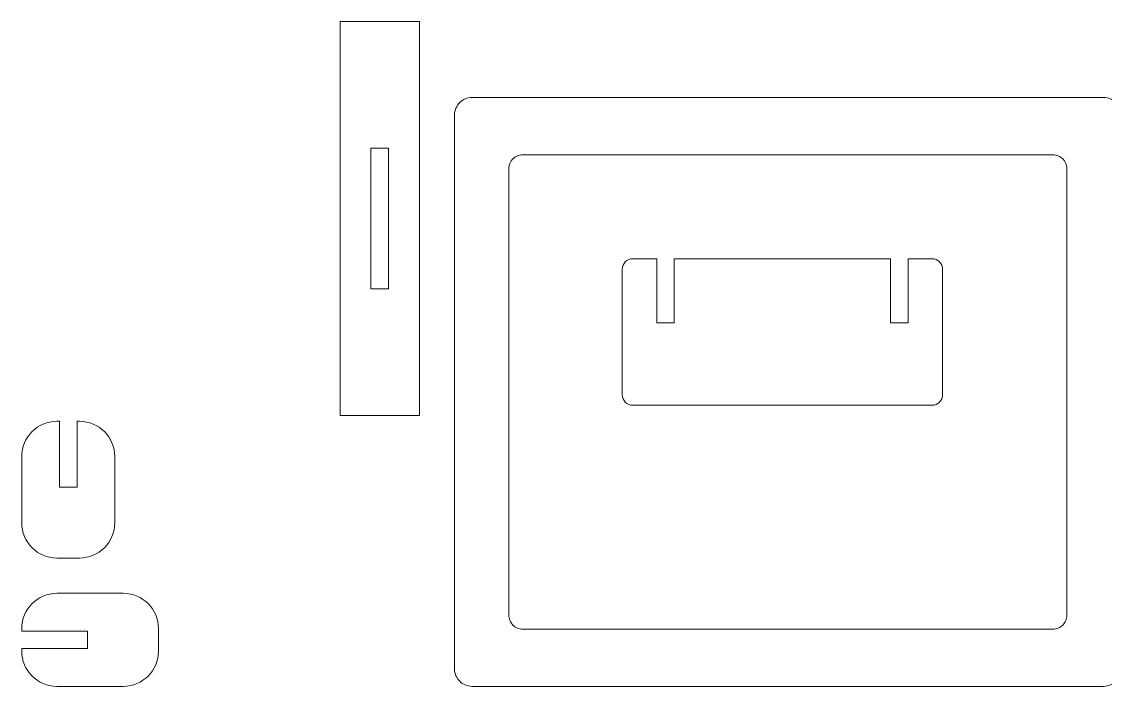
# Model space of a CAD drawing. Header units: millimetres. Extents: x -580 to 580, y -723 to 723.
# Drawn here: x 201.7 to 372, y 455.6 to 560.1 of the extents above; entities that cross this region are included whole.
import ezdxf

# ---------------------------------------------------------------- set-up
doc = ezdxf.new("R2010")
doc.units = ezdxf.units.MM
doc.header["$MEASUREMENT"] = 0
doc.layers.add('Camada 1', color=7, linetype='Continuous')

msp = doc.modelspace()

# ---------------------------------------------------------------- linework, layer by layer
at = {"layer": 'Camada 1', "color": 250, "lineweight": 9}
for points, knots in [([(251.7433, 498.1894), (251.7433, 498.1894), (264.1873, 498.1894), (264.1873, 498.1894), (264.1873, 498.1894), (264.1873, 498.1894), (264.1873, 560.1333), (264.1873, 560.1333), (264.1873, 560.1333), (264.1873, 560.1333), (251.7433, 560.1333), (251.7433, 560.1333), (251.7433, 560.1333), (251.7433, 560.1333), (251.7433, 498.1894), (251.7433, 498.1894), (251.7433, 498.1894), (251.7433, 498.1894), (251.7433, 498.1894), (251.7433, 498.1894)], [0, 0, 0, 0, 0.16666667, 0.16666667, 0.16666667, 0.16666667, 0.33333333, 0.33333333, 0.33333333, 0.33333333, 0.5, 0.5, 0.5, 0.5, 0.66666667, 0.66666667, 0.66666667, 0.66666667, 1, 1, 1, 1]), ([(374.4977, 545.4521), (374.4977, 545.4521), (374.4977, 458.3092), (374.4977, 458.3092), (374.4977, 458.3092), (374.4977, 458.3092), (374.4835, 458.0298), (374.4835, 458.0298), (374.4835, 458.0298), (374.4835, 458.0298), (374.4417, 457.7582), (374.4417, 457.7582), (374.4417, 457.7582), (374.4417, 457.7582), (374.3737, 457.4958), (374.3737, 457.4958), (374.3737, 457.4958), (374.3737, 457.4958), (374.2812, 457.2441), (374.2812, 457.2441), (374.2812, 457.2441), (374.2812, 457.2441), (374.1654, 457.0044), (374.1654, 457.0044), (374.1654, 457.0044), (374.1654, 457.0044), (374.0276, 456.7782), (374.0276, 456.7782), (374.0276, 456.7782), (374.0276, 456.7782), (373.8692, 456.5668), (373.8692, 456.5668), (373.8692, 456.5668), (373.8692, 456.5668), (373.6918, 456.3718), (373.6918, 456.3718), (373.6918, 456.3718), (373.6918, 456.3718), (373.4968, 456.1944), (373.4968, 456.1944), (373.4968, 456.1944), (373.4968, 456.1944), (373.2854, 456.0362), (373.2854, 456.0362), (373.2854, 456.0362), (373.2854, 456.0362), (373.0592, 455.8984), (373.0592, 455.8984), (373.0592, 455.8984), (373.0592, 455.8984), (372.8196, 455.7825), (372.8196, 455.7825), (372.8196, 455.7825), (372.8196, 455.7825), (372.5679, 455.6899), (372.5679, 455.6899), (372.5679, 455.6899), (372.5679, 455.6899), (372.3055, 455.622), (372.3055, 455.622), (372.3055, 455.622), (372.3055, 455.622), (372.0339, 455.5803), (372.0339, 455.5803), (372.0339, 455.5803), (372.0339, 455.5803), (371.7545, 455.566), (371.7545, 455.566), (371.7545, 455.566), (371.7545, 455.566), (272.4667, 455.566), (272.4667, 455.566), (272.4667, 455.566), (272.4667, 455.566), (272.1873, 455.5803), (272.1873, 455.5803), (272.1873, 455.5803), (272.1873, 455.5803), (271.9157, 455.622), (271.9157, 455.622), (271.9157, 455.622), (271.9157, 455.622), (271.6533, 455.6899), (271.6533, 455.6899), (271.6533, 455.6899), (271.6533, 455.6899), (271.4016, 455.7825), (271.4016, 455.7825), (271.4016, 455.7825), (271.4016, 455.7825), (271.1619, 455.8984), (271.1619, 455.8984), (271.1619, 455.8984), (271.1619, 455.8984), (270.9357, 456.0362), (270.9357, 456.0362), (270.9357, 456.0362), (270.9357, 456.0362), (270.7244, 456.1944), (270.7244, 456.1944), (270.7244, 456.1944), (270.7244, 456.1944), (270.5293, 456.3718), (270.5293, 456.3718), (270.5293, 456.3718), (270.5293, 456.3718), (270.352, 456.5668), (270.352, 456.5668), (270.352, 456.5668), (270.352, 456.5668), (270.1937, 456.7782), (270.1937, 456.7782), (270.1937, 456.7782), (270.1937, 456.7782), (270.0559, 457.0044), (270.0559, 457.0044), (270.0559, 457.0044), (270.0559, 457.0044), (269.9399, 457.2441), (269.9399, 457.2441), (269.9399, 457.2441), (269.9399, 457.2441), (269.8474, 457.4958), (269.8474, 457.4958), (269.8474, 457.4958), (269.8474, 457.4958), (269.7795, 457.7582), (269.7795, 457.7582), (269.7795, 457.7582), (269.7795, 457.7582), (269.7378, 458.0298), (269.7378, 458.0298), (269.7378, 458.0298), (269.7378, 458.0298), (269.7235, 458.3092), (269.7235, 458.3092), (269.7235, 458.3092), (269.7235, 458.3092), (269.7235, 545.4521), (269.7235, 545.4521), (269.7235, 545.4521), (269.7235, 545.4521), (269.7378, 545.7316), (269.7378, 545.7316), (269.7378, 545.7316), (269.7378, 545.7316), (269.7795, 546.0032), (269.7795, 546.0032), (269.7795, 546.0032), (269.7795, 546.0032), (269.8474, 546.2656), (269.8474, 546.2656), (269.8474, 546.2656), (269.8474, 546.2656), (269.9399, 546.5173), (269.9399, 546.5173), (269.9399, 546.5173), (269.9399, 546.5173), (270.0559, 546.757), (270.0559, 546.757), (270.0559, 546.757), (270.0559, 546.757), (270.1937, 546.9832), (270.1937, 546.9832), (270.1937, 546.9832), (270.1937, 546.9832), (270.352, 547.1944), (270.352, 547.1944), (270.352, 547.1944), (270.352, 547.1944), (270.5293, 547.3895), (270.5293, 547.3895), (270.5293, 547.3895), (270.5293, 547.3895), (270.7244, 547.5669), (270.7244, 547.5669), (270.7244, 547.5669), (270.7244, 547.5669), (270.9357, 547.7252), (270.9357, 547.7252), (270.9357, 547.7252), (270.9357, 547.7252), (271.1619, 547.863), (271.1619, 547.863), (271.1619, 547.863), (271.1619, 547.863), (271.4016, 547.9789), (271.4016, 547.9789), (271.4016, 547.9789), (271.4016, 547.9789), (271.6533, 548.0715), (271.6533, 548.0715), (271.6533, 548.0715), (271.6533, 548.0715), (271.9157, 548.1394), (271.9157, 548.1394), (271.9157, 548.1394), (271.9157, 548.1394), (272.1873, 548.1811), (272.1873, 548.1811), (272.1873, 548.1811), (272.1873, 548.1811), (272.4667, 548.1953), (272.4667, 548.1953), (272.4667, 548.1953), (272.4667, 548.1953), (371.7545, 548.1953), (371.7545, 548.1953), (371.7545, 548.1953), (371.7545, 548.1953), (372.0339, 548.1811), (372.0339, 548.1811), (372.0339, 548.1811), (372.0339, 548.1811), (372.3055, 548.1394), (372.3055, 548.1394), (372.3055, 548.1394), (372.3055, 548.1394), (372.5679, 548.0715), (372.5679, 548.0715), (372.5679, 548.0715), (372.5679, 548.0715), (372.8196, 547.9789), (372.8196, 547.9789), (372.8196, 547.9789), (372.8196, 547.9789), (373.0592, 547.863), (373.0592, 547.863), (373.0592, 547.863), (373.0592, 547.863), (373.2854, 547.7252), (373.2854, 547.7252), (373.2854, 547.7252), (373.2854, 547.7252), (373.4968, 547.5669), (373.4968, 547.5669), (373.4968, 547.5669), (373.4968, 547.5669), (373.6918, 547.3895), (373.6918, 547.3895), (373.6918, 547.3895), (373.6918, 547.3895), (373.8692, 547.1944), (373.8692, 547.1944), (373.8692, 547.1944), (373.8692, 547.1944), (374.0276, 546.9832), (374.0276, 546.9832), (374.0276, 546.9832), (374.0276, 546.9832), (374.1654, 546.757), (374.1654, 546.757), (374.1654, 546.757), (374.1654, 546.757), (374.2812, 546.5173), (374.2812, 546.5173), (374.2812, 546.5173), (374.2812, 546.5173), (374.3737, 546.2656), (374.3737, 546.2656), (374.3737, 546.2656), (374.3737, 546.2656), (374.4417, 546.0032), (374.4417, 546.0032), (374.4417, 546.0032), (374.4417, 546.0032), (374.4835, 545.7316), (374.4835, 545.7316), (374.4835, 545.7316), (374.4835, 545.7316), (374.4977, 545.4521), (374.4977, 545.4521), (374.4977, 545.4521), (374.4977, 545.4521), (374.4977, 545.4521), (374.4977, 545.4521)], [0, 0, 0, 0, 0.01428571, 0.01428571, 0.01428571, 0.01428571, 0.02857143, 0.02857143, 0.02857143, 0.02857143, 0.04285714, 0.04285714, 0.04285714, 0.04285714, 0.05714286, 0.05714286, 0.05714286, 0.05714286, 0.07142857, 0.07142857, 0.07142857, 0.07142857, 0.08571429, 0.08571429, 0.08571429, 0.08571429, 0.1, 0.1, 0.1, 0.1, 0.11428571, 0.11428571, 0.11428571, 0.11428571, 0.12857143, 0.12857143, 0.12857143, 0.12857143, 0.14285714, 0.14285714, 0.14285714, 0.14285714, 0.15714286, 0.15714286, 0.15714286, 0.15714286, 0.17142857, 0.17142857, 0.17142857, 0.17142857, 0.18571429, 0.18571429, 0.18571429, 0.18571429, 0.2, 0.2, 0.2, 0.2, 0.21428571, 0.21428571, 0.21428571, 0.21428571, 0.22857143, 0.22857143, 0.22857143, 0.22857143, 0.24285714, 0.24285714, 0.24285714, 0.24285714, 0.25714286, 0.25714286, 0.25714286, 0.25714286, 0.27142857, 0.27142857, 0.27142857, 0.27142857, 0.28571429, 0.28571429, 0.28571429, 0.28571429, 0.3, 0.3, 0.3, 0.3, 0.31428571, 0.31428571, 0.31428571, 0.31428571, 0.32857143, 0.32857143, 0.32857143, 0.32857143, 0.34285714, 0.34285714, 0.34285714, 0.34285714, 0.35714286, 0.35714286, 0.35714286, 0.35714286, 0.37142857, 0.37142857, 0.37142857, 0.37142857, 0.38571429, 0.38571429, 0.38571429, 0.38571429, 0.4, 0.4, 0.4, 0.4, 0.41428571, 0.41428571, 0.41428571, 0.41428571, 0.42857143, 0.42857143, 0.42857143, 0.42857143, 0.44285714, 0.44285714, 0.44285714, 0.44285714, 0.45714286, 0.45714286, 0.45714286, 0.45714286, 0.47142857, 0.47142857, 0.47142857, 0.47142857, 0.48571429, 0.48571429, 0.48571429, 0.48571429, 0.5, 0.5, 0.5, 0.5, 0.51428571, 0.51428571, 0.51428571, 0.51428571, 0.52857143, 0.52857143, 0.52857143, 0.52857143, 0.54285714, 0.54285714, 0.54285714, 0.54285714, 0.55714286, 0.55714286, 0.55714286, 0.55714286, 0.57142857, 0.57142857, 0.57142857, 0.57142857, 0.58571429, 0.58571429, 0.58571429, 0.58571429, 0.6, 0.6, 0.6, 0.6, 0.61428571, 0.61428571, 0.61428571, 0.61428571, 0.62857143, 0.62857143, 0.62857143, 0.62857143, 0.64285714, 0.64285714, 0.64285714, 0.64285714, 0.65714286, 0.65714286, 0.65714286, 0.65714286, 0.67142857, 0.67142857, 0.67142857, 0.67142857, 0.68571429, 0.68571429, 0.68571429, 0.68571429, 0.7, 0.7, 0.7, 0.7, 0.71428571, 0.71428571, 0.71428571, 0.71428571, 0.72857143, 0.72857143, 0.72857143, 0.72857143, 0.74285714, 0.74285714, 0.74285714, 0.74285714, 0.75714286, 0.75714286, 0.75714286, 0.75714286, 0.77142857, 0.77142857, 0.77142857, 0.77142857, 0.78571429, 0.78571429, 0.78571429, 0.78571429, 0.8, 0.8, 0.8, 0.8, 0.81428571, 0.81428571, 0.81428571, 0.81428571, 0.82857143, 0.82857143, 0.82857143, 0.82857143, 0.84285714, 0.84285714, 0.84285714, 0.84285714, 0.85714286, 0.85714286, 0.85714286, 0.85714286, 0.87142857, 0.87142857, 0.87142857, 0.87142857, 0.88571429, 0.88571429, 0.88571429, 0.88571429, 0.9, 0.9, 0.9, 0.9, 0.91428571, 0.91428571, 0.91428571, 0.91428571, 0.92857143, 0.92857143, 0.92857143, 0.92857143, 0.94285714, 0.94285714, 0.94285714, 0.94285714, 0.95714286, 0.95714286, 0.95714286, 0.95714286, 0.97142857, 0.97142857, 0.97142857, 0.97142857, 1, 1, 1, 1]), ([(365.9754, 536.9857), (365.9754, 536.9857), (365.9754, 466.7756), (365.9754, 466.7756), (365.9754, 466.7756), (365.9754, 466.7756), (365.964, 466.5505), (365.964, 466.5505), (365.964, 466.5505), (365.964, 466.5505), (365.9303, 466.3317), (365.9303, 466.3317), (365.9303, 466.3317), (365.9303, 466.3317), (365.8756, 466.1203), (365.8756, 466.1203), (365.8756, 466.1203), (365.8756, 466.1203), (365.801, 465.9174), (365.801, 465.9174), (365.801, 465.9174), (365.801, 465.9174), (365.7077, 465.7244), (365.7077, 465.7244), (365.7077, 465.7244), (365.7077, 465.7244), (365.5967, 465.5422), (365.5967, 465.5422), (365.5967, 465.5422), (365.5967, 465.5422), (365.3263, 465.2147), (365.3263, 465.2147), (365.3263, 465.2147), (365.3263, 465.2147), (364.9989, 464.9443), (364.9989, 464.9443), (364.9989, 464.9443), (364.9989, 464.9443), (364.8166, 464.8333), (364.8166, 464.8333), (364.8166, 464.8333), (364.8166, 464.8333), (364.6235, 464.7399), (364.6235, 464.7399), (364.6235, 464.7399), (364.6235, 464.7399), (364.4207, 464.6654), (364.4207, 464.6654), (364.4207, 464.6654), (364.4207, 464.6654), (364.2094, 464.6107), (364.2094, 464.6107), (364.2094, 464.6107), (364.2094, 464.6107), (363.9905, 464.577), (363.9905, 464.577), (363.9905, 464.577), (363.9905, 464.577), (363.7653, 464.5655), (363.7653, 464.5655), (363.7653, 464.5655), (363.7653, 464.5655), (280.4558, 464.5655), (280.4558, 464.5655), (280.4558, 464.5655), (280.4558, 464.5655), (280.2307, 464.577), (280.2307, 464.577), (280.2307, 464.577), (280.2307, 464.577), (280.0119, 464.6107), (280.0119, 464.6107), (280.0119, 464.6107), (280.0119, 464.6107), (279.8004, 464.6654), (279.8004, 464.6654), (279.8004, 464.6654), (279.8004, 464.6654), (279.5976, 464.7399), (279.5976, 464.7399), (279.5976, 464.7399), (279.5976, 464.7399), (279.4045, 464.8333), (279.4045, 464.8333), (279.4045, 464.8333), (279.4045, 464.8333), (279.2223, 464.9443), (279.2223, 464.9443), (279.2223, 464.9443), (279.2223, 464.9443), (278.895, 465.2147), (278.895, 465.2147), (278.895, 465.2147), (278.895, 465.2147), (278.6245, 465.5422), (278.6245, 465.5422), (278.6245, 465.5422), (278.6245, 465.5422), (278.5135, 465.7244), (278.5135, 465.7244), (278.5135, 465.7244), (278.5135, 465.7244), (278.4201, 465.9174), (278.4201, 465.9174), (278.4201, 465.9174), (278.4201, 465.9174), (278.3456, 466.1203), (278.3456, 466.1203), (278.3456, 466.1203), (278.3456, 466.1203), (278.2908, 466.3317), (278.2908, 466.3317), (278.2908, 466.3317), (278.2908, 466.3317), (278.2572, 466.5505), (278.2572, 466.5505), (278.2572, 466.5505), (278.2572, 466.5505), (278.2457, 466.7756), (278.2457, 466.7756), (278.2457, 466.7756), (278.2457, 466.7756), (278.2457, 536.9857), (278.2457, 536.9857), (278.2457, 536.9857), (278.2457, 536.9857), (278.2572, 537.2109), (278.2572, 537.2109), (278.2572, 537.2109), (278.2572, 537.2109), (278.2908, 537.4297), (278.2908, 537.4297), (278.2908, 537.4297), (278.2908, 537.4297), (278.3456, 537.6411), (278.3456, 537.6411), (278.3456, 537.6411), (278.3456, 537.6411), (278.4201, 537.8439), (278.4201, 537.8439), (278.4201, 537.8439), (278.4201, 537.8439), (278.5135, 538.037), (278.5135, 538.037), (278.5135, 538.037), (278.5135, 538.037), (278.6245, 538.2192), (278.6245, 538.2192), (278.6245, 538.2192), (278.6245, 538.2192), (278.895, 538.5466), (278.895, 538.5466), (278.895, 538.5466), (278.895, 538.5466), (279.2223, 538.8171), (279.2223, 538.8171), (279.2223, 538.8171), (279.2223, 538.8171), (279.4045, 538.9281), (279.4045, 538.9281), (279.4045, 538.9281), (279.4045, 538.9281), (279.5976, 539.0214), (279.5976, 539.0214), (279.5976, 539.0214), (279.5976, 539.0214), (279.8004, 539.096), (279.8004, 539.096), (279.8004, 539.096), (279.8004, 539.096), (280.0119, 539.1507), (280.0119, 539.1507), (280.0119, 539.1507), (280.0119, 539.1507), (280.2307, 539.1843), (280.2307, 539.1843), (280.2307, 539.1843), (280.2307, 539.1843), (280.4558, 539.1957), (280.4558, 539.1957), (280.4558, 539.1957), (280.4558, 539.1957), (363.7653, 539.1957), (363.7653, 539.1957), (363.7653, 539.1957), (363.7653, 539.1957), (363.9905, 539.1843), (363.9905, 539.1843), (363.9905, 539.1843), (363.9905, 539.1843), (364.2094, 539.1507), (364.2094, 539.1507), (364.2094, 539.1507), (364.2094, 539.1507), (364.4207, 539.096), (364.4207, 539.096), (364.4207, 539.096), (364.4207, 539.096), (364.6235, 539.0214), (364.6235, 539.0214), (364.6235, 539.0214), (364.6235, 539.0214), (364.8166, 538.9281), (364.8166, 538.9281), (364.8166, 538.9281), (364.8166, 538.9281), (364.9989, 538.8171), (364.9989, 538.8171), (364.9989, 538.8171), (364.9989, 538.8171), (365.3263, 538.5466), (365.3263, 538.5466), (365.3263, 538.5466), (365.3263, 538.5466), (365.5967, 538.2192), (365.5967, 538.2192), (365.5967, 538.2192), (365.5967, 538.2192), (365.7077, 538.037), (365.7077, 538.037), (365.7077, 538.037), (365.7077, 538.037), (365.801, 537.8439), (365.801, 537.8439), (365.801, 537.8439), (365.801, 537.8439), (365.8756, 537.6411), (365.8756, 537.6411), (365.8756, 537.6411), (365.8756, 537.6411), (365.9303, 537.4297), (365.9303, 537.4297), (365.9303, 537.4297), (365.9303, 537.4297), (365.964, 537.2109), (365.964, 537.2109), (365.964, 537.2109), (365.964, 537.2109), (365.9754, 536.9857), (365.9754, 536.9857), (365.9754, 536.9857), (365.9754, 536.9857), (365.9754, 536.9857), (365.9754, 536.9857)], [0, 0, 0, 0, 0.01612903, 0.01612903, 0.01612903, 0.01612903, 0.03225806, 0.03225806, 0.03225806, 0.03225806, 0.0483871, 0.0483871, 0.0483871, 0.0483871, 0.06451613, 0.06451613, 0.06451613, 0.06451613, 0.08064516, 0.08064516, 0.08064516, 0.08064516, 0.09677419, 0.09677419, 0.09677419, 0.09677419, 0.11290323, 0.11290323, 0.11290323, 0.11290323, 0.12903226, 0.12903226, 0.12903226, 0.12903226, 0.14516129, 0.14516129, 0.14516129, 0.14516129, 0.16129032, 0.16129032, 0.16129032, 0.16129032, 0.17741935, 0.17741935, 0.17741935, 0.17741935, 0.19354839, 0.19354839, 0.19354839, 0.19354839, 0.20967742, 0.20967742, 0.20967742, 0.20967742, 0.22580645, 0.22580645, 0.22580645, 0.22580645, 0.24193548, 0.24193548, 0.24193548, 0.24193548, 0.25806452, 0.25806452, 0.25806452, 0.25806452, 0.27419355, 0.27419355, 0.27419355, 0.27419355, 0.29032258, 0.29032258, 0.29032258, 0.29032258, 0.30645161, 0.30645161, 0.30645161, 0.30645161, 0.32258065, 0.32258065, 0.32258065, 0.32258065, 0.33870968, 0.33870968, 0.33870968, 0.33870968, 0.35483871, 0.35483871, 0.35483871, 0.35483871, 0.37096774, 0.37096774, 0.37096774, 0.37096774, 0.38709677, 0.38709677, 0.38709677, 0.38709677, 0.40322581, 0.40322581, 0.40322581, 0.40322581, 0.41935484, 0.41935484, 0.41935484, 0.41935484, 0.43548387, 0.43548387, 0.43548387, 0.43548387, 0.4516129, 0.4516129, 0.4516129, 0.4516129, 0.46774194, 0.46774194, 0.46774194, 0.46774194, 0.48387097, 0.48387097, 0.48387097, 0.48387097, 0.5, 0.5, 0.5, 0.5, 0.51612903, 0.51612903, 0.51612903, 0.51612903, 0.53225806, 0.53225806, 0.53225806, 0.53225806, 0.5483871, 0.5483871, 0.5483871, 0.5483871, 0.56451613, 0.56451613, 0.56451613, 0.56451613, 0.58064516, 0.58064516, 0.58064516, 0.58064516, 0.59677419, 0.59677419, 0.59677419, 0.59677419, 0.61290323, 0.61290323, 0.61290323, 0.61290323, 0.62903226, 0.62903226, 0.62903226, 0.62903226, 0.64516129, 0.64516129, 0.64516129, 0.64516129, 0.66129032, 0.66129032, 0.66129032, 0.66129032, 0.67741935, 0.67741935, 0.67741935, 0.67741935, 0.69354839, 0.69354839, 0.69354839, 0.69354839, 0.70967742, 0.70967742, 0.70967742, 0.70967742, 0.72580645, 0.72580645, 0.72580645, 0.72580645, 0.74193548, 0.74193548, 0.74193548, 0.74193548, 0.75806452, 0.75806452, 0.75806452, 0.75806452, 0.77419355, 0.77419355, 0.77419355, 0.77419355, 0.79032258, 0.79032258, 0.79032258, 0.79032258, 0.80645161, 0.80645161, 0.80645161, 0.80645161, 0.82258065, 0.82258065, 0.82258065, 0.82258065, 0.83870968, 0.83870968, 0.83870968, 0.83870968, 0.85483871, 0.85483871, 0.85483871, 0.85483871, 0.87096774, 0.87096774, 0.87096774, 0.87096774, 0.88709677, 0.88709677, 0.88709677, 0.88709677, 0.90322581, 0.90322581, 0.90322581, 0.90322581, 0.91935484, 0.91935484, 0.91935484, 0.91935484, 0.93548387, 0.93548387, 0.93548387, 0.93548387, 0.9516129, 0.9516129, 0.9516129, 0.9516129, 0.96774194, 0.96774194, 0.96774194, 0.96774194, 1, 1, 1, 1]), ([(344.7855, 499.782), (344.7855, 499.782), (297.7408, 499.782), (297.7408, 499.782), (297.7408, 499.782), (297.7408, 499.782), (297.4074, 499.8158), (297.4074, 499.8158), (297.4074, 499.8158), (297.4074, 499.8158), (297.0964, 499.9129), (297.0964, 499.9129), (297.0964, 499.9129), (297.0964, 499.9129), (296.8148, 500.0664), (296.8148, 500.0664), (296.8148, 500.0664), (296.8148, 500.0664), (296.569, 500.2694), (296.569, 500.2694), (296.569, 500.2694), (296.569, 500.2694), (296.3659, 500.5152), (296.3659, 500.5152), (296.3659, 500.5152), (296.3659, 500.5152), (296.2125, 500.797), (296.2125, 500.797), (296.2125, 500.797), (296.2125, 500.797), (296.1154, 501.1079), (296.1154, 501.1079), (296.1154, 501.1079), (296.1154, 501.1079), (296.0815, 501.4412), (296.0815, 501.4412), (296.0815, 501.4412), (296.0815, 501.4412), (296.0815, 521.1704), (296.0815, 521.1704), (296.0815, 521.1704), (296.0815, 521.1704), (296.1154, 521.5037), (296.1154, 521.5037), (296.1154, 521.5037), (296.1154, 521.5037), (296.2125, 521.8146), (296.2125, 521.8146), (296.2125, 521.8146), (296.2125, 521.8146), (296.3659, 522.0964), (296.3659, 522.0964), (296.3659, 522.0964), (296.3659, 522.0964), (296.569, 522.342), (296.569, 522.342), (296.569, 522.342), (296.569, 522.342), (296.8148, 522.5452), (296.8148, 522.5452), (296.8148, 522.5452), (296.8148, 522.5452), (297.0964, 522.6987), (297.0964, 522.6987), (297.0964, 522.6987), (297.0964, 522.6987), (297.4074, 522.7957), (297.4074, 522.7957), (297.4074, 522.7957), (297.4074, 522.7957), (297.7408, 522.8296), (297.7408, 522.8296), (297.7408, 522.8296), (297.7408, 522.8296), (301.5061, 522.8296), (301.5061, 522.8296), (301.5061, 522.8296), (301.5061, 522.8296), (301.5061, 512.7504), (301.5061, 512.7504), (301.5061, 512.7504), (301.5061, 512.7504), (304.2715, 512.7504), (304.2715, 512.7504), (304.2715, 512.7504), (304.2715, 512.7504), (304.2715, 522.8296), (304.2715, 522.8296), (304.2715, 522.8296), (304.2715, 522.8296), (338.2554, 522.8296), (338.2554, 522.8296), (338.2554, 522.8296), (338.2554, 522.8296), (338.2554, 512.7504), (338.2554, 512.7504), (338.2554, 512.7504), (338.2554, 512.7504), (341.0208, 512.7504), (341.0208, 512.7504), (341.0208, 512.7504), (341.0208, 512.7504), (341.0208, 522.8296), (341.0208, 522.8296), (341.0208, 522.8296), (341.0208, 522.8296), (344.7855, 522.8296), (344.7855, 522.8296), (344.7855, 522.8296), (344.7855, 522.8296), (345.1188, 522.7957), (345.1188, 522.7957), (345.1188, 522.7957), (345.1188, 522.7957), (345.4298, 522.6987), (345.4298, 522.6987), (345.4298, 522.6987), (345.4298, 522.6987), (345.7115, 522.5452), (345.7115, 522.5452), (345.7115, 522.5452), (345.7115, 522.5452), (345.9573, 522.342), (345.9573, 522.342), (345.9573, 522.342), (345.9573, 522.342), (346.1604, 522.0964), (346.1604, 522.0964), (346.1604, 522.0964), (346.1604, 522.0964), (346.3138, 521.8146), (346.3138, 521.8146), (346.3138, 521.8146), (346.3138, 521.8146), (346.4108, 521.5037), (346.4108, 521.5037), (346.4108, 521.5037), (346.4108, 521.5037), (346.4448, 521.1704), (346.4448, 521.1704), (346.4448, 521.1704), (346.4448, 521.1704), (346.4448, 501.4412), (346.4448, 501.4412), (346.4448, 501.4412), (346.4448, 501.4412), (346.4108, 501.1079), (346.4108, 501.1079), (346.4108, 501.1079), (346.4108, 501.1079), (346.3138, 500.797), (346.3138, 500.797), (346.3138, 500.797), (346.3138, 500.797), (346.1604, 500.5152), (346.1604, 500.5152), (346.1604, 500.5152), (346.1604, 500.5152), (345.9573, 500.2694), (345.9573, 500.2694), (345.9573, 500.2694), (345.9573, 500.2694), (345.7115, 500.0664), (345.7115, 500.0664), (345.7115, 500.0664), (345.7115, 500.0664), (345.4298, 499.9129), (345.4298, 499.9129), (345.4298, 499.9129), (345.4298, 499.9129), (345.1188, 499.8158), (345.1188, 499.8158), (345.1188, 499.8158), (345.1188, 499.8158), (344.7855, 499.782), (344.7855, 499.782), (344.7855, 499.782), (344.7855, 499.782), (344.7855, 499.782), (344.7855, 499.782)], [0, 0, 0, 0, 0.02173913, 0.02173913, 0.02173913, 0.02173913, 0.04347826, 0.04347826, 0.04347826, 0.04347826, 0.06521739, 0.06521739, 0.06521739, 0.06521739, 0.08695652, 0.08695652, 0.08695652, 0.08695652, 0.10869565, 0.10869565, 0.10869565, 0.10869565, 0.13043478, 0.13043478, 0.13043478, 0.13043478, 0.15217391, 0.15217391, 0.15217391, 0.15217391, 0.17391304, 0.17391304, 0.17391304, 0.17391304, 0.19565217, 0.19565217, 0.19565217, 0.19565217, 0.2173913, 0.2173913, 0.2173913, 0.2173913, 0.23913043, 0.23913043, 0.23913043, 0.23913043, 0.26086957, 0.26086957, 0.26086957, 0.26086957, 0.2826087, 0.2826087, 0.2826087, 0.2826087, 0.30434783, 0.30434783, 0.30434783, 0.30434783, 0.32608696, 0.32608696, 0.32608696, 0.32608696, 0.34782609, 0.34782609, 0.34782609, 0.34782609, 0.36956522, 0.36956522, 0.36956522, 0.36956522, 0.39130435, 0.39130435, 0.39130435, 0.39130435, 0.41304348, 0.41304348, 0.41304348, 0.41304348, 0.43478261, 0.43478261, 0.43478261, 0.43478261, 0.45652174, 0.45652174, 0.45652174, 0.45652174, 0.47826087, 0.47826087, 0.47826087, 0.47826087, 0.5, 0.5, 0.5, 0.5, 0.52173913, 0.52173913, 0.52173913, 0.52173913, 0.54347826, 0.54347826, 0.54347826, 0.54347826, 0.56521739, 0.56521739, 0.56521739, 0.56521739, 0.58695652, 0.58695652, 0.58695652, 0.58695652, 0.60869565, 0.60869565, 0.60869565, 0.60869565, 0.63043478, 0.63043478, 0.63043478, 0.63043478, 0.65217391, 0.65217391, 0.65217391, 0.65217391, 0.67391304, 0.67391304, 0.67391304, 0.67391304, 0.69565217, 0.69565217, 0.69565217, 0.69565217, 0.7173913, 0.7173913, 0.7173913, 0.7173913, 0.73913043, 0.73913043, 0.73913043, 0.73913043, 0.76086957, 0.76086957, 0.76086957, 0.76086957, 0.7826087, 0.7826087, 0.7826087, 0.7826087, 0.80434783, 0.80434783, 0.80434783, 0.80434783, 0.82608696, 0.82608696, 0.82608696, 0.82608696, 0.84782609, 0.84782609, 0.84782609, 0.84782609, 0.86956522, 0.86956522, 0.86956522, 0.86956522, 0.89130435, 0.89130435, 0.89130435, 0.89130435, 0.91304348, 0.91304348, 0.91304348, 0.91304348, 0.93478261, 0.93478261, 0.93478261, 0.93478261, 0.95652174, 0.95652174, 0.95652174, 0.95652174, 1, 1, 1, 1]), ([(210.7759, 497.262), (210.7759, 497.262), (210.3728, 497.262), (210.3728, 497.262), (210.3728, 497.262), (210.3728, 497.262), (210.3728, 486.9252), (210.3728, 486.9252), (210.3728, 486.9252), (210.3728, 486.9252), (207.6074, 486.9252), (207.6074, 486.9252), (207.6074, 486.9252), (207.6074, 486.9252), (207.6074, 497.262), (207.6074, 497.262), (207.6074, 497.262), (207.6074, 497.262), (207.2037, 497.262), (207.2037, 497.262), (207.2037, 497.262), (207.2037, 497.262), (206.6403, 497.2333), (206.6403, 497.2333), (206.6403, 497.2333), (206.6403, 497.2333), (206.0926, 497.1491), (206.0926, 497.1491), (206.0926, 497.1491), (206.0926, 497.1491), (205.5637, 497.0123), (205.5637, 497.0123), (205.5637, 497.0123), (205.5637, 497.0123), (205.0562, 496.8256), (205.0562, 496.8256), (205.0562, 496.8256), (205.0562, 496.8256), (204.573, 496.5919), (204.573, 496.5919), (204.573, 496.5919), (204.573, 496.5919), (204.117, 496.3142), (204.117, 496.3142), (204.117, 496.3142), (204.117, 496.3142), (203.6908, 495.995), (203.6908, 495.995), (203.6908, 495.995), (203.6908, 495.995), (203.2976, 495.6374), (203.2976, 495.6374), (203.2976, 495.6374), (203.2976, 495.6374), (202.94, 495.2441), (202.94, 495.2441), (202.94, 495.2441), (202.94, 495.2441), (202.6208, 494.818), (202.6208, 494.818), (202.6208, 494.818), (202.6208, 494.818), (202.343, 494.362), (202.343, 494.362), (202.343, 494.362), (202.343, 494.362), (202.1093, 493.8788), (202.1093, 493.8788), (202.1093, 493.8788), (202.1093, 493.8788), (201.9227, 493.3713), (201.9227, 493.3713), (201.9227, 493.3713), (201.9227, 493.3713), (201.7859, 492.8423), (201.7859, 492.8423), (201.7859, 492.8423), (201.7859, 492.8423), (201.7016, 492.2947), (201.7016, 492.2947), (201.7016, 492.2947), (201.7016, 492.2947), (201.673, 491.7313), (201.673, 491.7313), (201.673, 491.7313), (201.673, 491.7313), (201.673, 481.2816), (201.673, 481.2816), (201.673, 481.2816), (201.673, 481.2816), (201.7016, 480.7182), (201.7016, 480.7182), (201.7016, 480.7182), (201.7016, 480.7182), (201.7859, 480.1706), (201.7859, 480.1706), (201.7859, 480.1706), (201.7859, 480.1706), (201.9227, 479.6416), (201.9227, 479.6416), (201.9227, 479.6416), (201.9227, 479.6416), (202.1093, 479.1341), (202.1093, 479.1341), (202.1093, 479.1341), (202.1093, 479.1341), (202.343, 478.6509), (202.343, 478.6509), (202.343, 478.6509), (202.343, 478.6509), (202.6208, 478.1948), (202.6208, 478.1948), (202.6208, 478.1948), (202.6208, 478.1948), (202.94, 477.7688), (202.94, 477.7688), (202.94, 477.7688), (202.94, 477.7688), (203.2976, 477.3756), (203.2976, 477.3756), (203.2976, 477.3756), (203.2976, 477.3756), (203.6908, 477.0179), (203.6908, 477.0179), (203.6908, 477.0179), (203.6908, 477.0179), (204.117, 476.6988), (204.117, 476.6988), (204.117, 476.6988), (204.117, 476.6988), (204.573, 476.421), (204.573, 476.421), (204.573, 476.421), (204.573, 476.421), (205.0562, 476.1873), (205.0562, 476.1873), (205.0562, 476.1873), (205.0562, 476.1873), (205.5637, 476.0006), (205.5637, 476.0006), (205.5637, 476.0006), (205.5637, 476.0006), (206.0926, 475.8637), (206.0926, 475.8637), (206.0926, 475.8637), (206.0926, 475.8637), (206.6403, 475.7796), (206.6403, 475.7796), (206.6403, 475.7796), (206.6403, 475.7796), (207.2037, 475.7509), (207.2037, 475.7509), (207.2037, 475.7509), (207.2037, 475.7509), (210.7759, 475.7509), (210.7759, 475.7509), (210.7759, 475.7509), (210.7759, 475.7509), (211.3393, 475.7796), (211.3393, 475.7796), (211.3393, 475.7796), (211.3393, 475.7796), (211.887, 475.8637), (211.887, 475.8637), (211.887, 475.8637), (211.887, 475.8637), (212.4159, 476.0006), (212.4159, 476.0006), (212.4159, 476.0006), (212.4159, 476.0006), (212.9234, 476.1873), (212.9234, 476.1873), (212.9234, 476.1873), (212.9234, 476.1873), (213.4066, 476.421), (213.4066, 476.421), (213.4066, 476.421), (213.4066, 476.421), (213.8626, 476.6988), (213.8626, 476.6988), (213.8626, 476.6988), (213.8626, 476.6988), (214.2888, 477.0179), (214.2888, 477.0179), (214.2888, 477.0179), (214.2888, 477.0179), (214.682, 477.3756), (214.682, 477.3756), (214.682, 477.3756), (214.682, 477.3756), (215.0397, 477.7688), (215.0397, 477.7688), (215.0397, 477.7688), (215.0397, 477.7688), (215.3588, 478.1948), (215.3588, 478.1948), (215.3588, 478.1948), (215.3588, 478.1948), (215.6366, 478.6509), (215.6366, 478.6509), (215.6366, 478.6509), (215.6366, 478.6509), (215.8703, 479.1341), (215.8703, 479.1341), (215.8703, 479.1341), (215.8703, 479.1341), (216.0569, 479.6416), (216.0569, 479.6416), (216.0569, 479.6416), (216.0569, 479.6416), (216.1937, 480.1706), (216.1937, 480.1706), (216.1937, 480.1706), (216.1937, 480.1706), (216.278, 480.7182), (216.278, 480.7182), (216.278, 480.7182), (216.278, 480.7182), (216.3067, 481.2816), (216.3067, 481.2816), (216.3067, 481.2816), (216.3067, 481.2816), (216.3067, 491.7313), (216.3067, 491.7313), (216.3067, 491.7313), (216.3067, 491.7313), (216.278, 492.2947), (216.278, 492.2947), (216.278, 492.2947), (216.278, 492.2947), (216.1937, 492.8423), (216.1937, 492.8423), (216.1937, 492.8423), (216.1937, 492.8423), (216.0569, 493.3713), (216.0569, 493.3713), (216.0569, 493.3713), (216.0569, 493.3713), (215.8703, 493.8788), (215.8703, 493.8788), (215.8703, 493.8788), (215.8703, 493.8788), (215.6366, 494.362), (215.6366, 494.362), (215.6366, 494.362), (215.6366, 494.362), (215.3588, 494.818), (215.3588, 494.818), (215.3588, 494.818), (215.3588, 494.818), (215.0397, 495.2441), (215.0397, 495.2441), (215.0397, 495.2441), (215.0397, 495.2441), (214.682, 495.6374), (214.682, 495.6374), (214.682, 495.6374), (214.682, 495.6374), (214.2888, 495.995), (214.2888, 495.995), (214.2888, 495.995), (214.2888, 495.995), (213.8626, 496.3142), (213.8626, 496.3142), (213.8626, 496.3142), (213.8626, 496.3142), (213.4066, 496.5919), (213.4066, 496.5919), (213.4066, 496.5919), (213.4066, 496.5919), (212.9234, 496.8256), (212.9234, 496.8256), (212.9234, 496.8256), (212.9234, 496.8256), (212.4159, 497.0123), (212.4159, 497.0123), (212.4159, 497.0123), (212.4159, 497.0123), (211.887, 497.1491), (211.887, 497.1491), (211.887, 497.1491), (211.887, 497.1491), (211.3393, 497.2333), (211.3393, 497.2333), (211.3393, 497.2333), (211.3393, 497.2333), (210.7759, 497.262), (210.7759, 497.262), (210.7759, 497.262), (210.7759, 497.262), (210.7759, 497.262), (210.7759, 497.262)], [0, 0, 0, 0, 0.01351351, 0.01351351, 0.01351351, 0.01351351, 0.02702703, 0.02702703, 0.02702703, 0.02702703, 0.04054054, 0.04054054, 0.04054054, 0.04054054, 0.05405405, 0.05405405, 0.05405405, 0.05405405, 0.06756757, 0.06756757, 0.06756757, 0.06756757, 0.08108108, 0.08108108, 0.08108108, 0.08108108, 0.09459459, 0.09459459, 0.09459459, 0.09459459, 0.10810811, 0.10810811, 0.10810811, 0.10810811, 0.12162162, 0.12162162, 0.12162162, 0.12162162, 0.13513514, 0.13513514, 0.13513514, 0.13513514, 0.14864865, 0.14864865, 0.14864865, 0.14864865, 0.16216216, 0.16216216, 0.16216216, 0.16216216, 0.17567568, 0.17567568, 0.17567568, 0.17567568, 0.18918919, 0.18918919, 0.18918919, 0.18918919, 0.2027027, 0.2027027, 0.2027027, 0.2027027, 0.21621622, 0.21621622, 0.21621622, 0.21621622, 0.22972973, 0.22972973, 0.22972973, 0.22972973, 0.24324324, 0.24324324, 0.24324324, 0.24324324, 0.25675676, 0.25675676, 0.25675676, 0.25675676, 0.27027027, 0.27027027, 0.27027027, 0.27027027, 0.28378378, 0.28378378, 0.28378378, 0.28378378, 0.2972973, 0.2972973, 0.2972973, 0.2972973, 0.31081081, 0.31081081, 0.31081081, 0.31081081, 0.32432432, 0.32432432, 0.32432432, 0.32432432, 0.33783784, 0.33783784, 0.33783784, 0.33783784, 0.35135135, 0.35135135, 0.35135135, 0.35135135, 0.36486486, 0.36486486, 0.36486486, 0.36486486, 0.37837838, 0.37837838, 0.37837838, 0.37837838, 0.39189189, 0.39189189, 0.39189189, 0.39189189, 0.40540541, 0.40540541, 0.40540541, 0.40540541, 0.41891892, 0.41891892, 0.41891892, 0.41891892, 0.43243243, 0.43243243, 0.43243243, 0.43243243, 0.44594595, 0.44594595, 0.44594595, 0.44594595, 0.45945946, 0.45945946, 0.45945946, 0.45945946, 0.47297297, 0.47297297, 0.47297297, 0.47297297, 0.48648649, 0.48648649, 0.48648649, 0.48648649, 0.5, 0.5, 0.5, 0.5, 0.51351351, 0.51351351, 0.51351351, 0.51351351, 0.52702703, 0.52702703, 0.52702703, 0.52702703, 0.54054054, 0.54054054, 0.54054054, 0.54054054, 0.55405405, 0.55405405, 0.55405405, 0.55405405, 0.56756757, 0.56756757, 0.56756757, 0.56756757, 0.58108108, 0.58108108, 0.58108108, 0.58108108, 0.59459459, 0.59459459, 0.59459459, 0.59459459, 0.60810811, 0.60810811, 0.60810811, 0.60810811, 0.62162162, 0.62162162, 0.62162162, 0.62162162, 0.63513514, 0.63513514, 0.63513514, 0.63513514, 0.64864865, 0.64864865, 0.64864865, 0.64864865, 0.66216216, 0.66216216, 0.66216216, 0.66216216, 0.67567568, 0.67567568, 0.67567568, 0.67567568, 0.68918919, 0.68918919, 0.68918919, 0.68918919, 0.7027027, 0.7027027, 0.7027027, 0.7027027, 0.71621622, 0.71621622, 0.71621622, 0.71621622, 0.72972973, 0.72972973, 0.72972973, 0.72972973, 0.74324324, 0.74324324, 0.74324324, 0.74324324, 0.75675676, 0.75675676, 0.75675676, 0.75675676, 0.77027027, 0.77027027, 0.77027027, 0.77027027, 0.78378378, 0.78378378, 0.78378378, 0.78378378, 0.7972973, 0.7972973, 0.7972973, 0.7972973, 0.81081081, 0.81081081, 0.81081081, 0.81081081, 0.82432432, 0.82432432, 0.82432432, 0.82432432, 0.83783784, 0.83783784, 0.83783784, 0.83783784, 0.85135135, 0.85135135, 0.85135135, 0.85135135, 0.86486486, 0.86486486, 0.86486486, 0.86486486, 0.87837838, 0.87837838, 0.87837838, 0.87837838, 0.89189189, 0.89189189, 0.89189189, 0.89189189, 0.90540541, 0.90540541, 0.90540541, 0.90540541, 0.91891892, 0.91891892, 0.91891892, 0.91891892, 0.93243243, 0.93243243, 0.93243243, 0.93243243, 0.94594595, 0.94594595, 0.94594595, 0.94594595, 0.95945946, 0.95945946, 0.95945946, 0.95945946, 0.97297297, 0.97297297, 0.97297297, 0.97297297, 1, 1, 1, 1]), ([(201.673, 464.669), (201.673, 464.669), (201.673, 464.2658), (201.673, 464.2658), (201.673, 464.2658), (201.673, 464.2658), (212.0098, 464.2658), (212.0098, 464.2658), (212.0098, 464.2658), (212.0098, 464.2658), (212.0098, 461.5004), (212.0098, 461.5004), (212.0098, 461.5004), (212.0098, 461.5004), (201.673, 461.5004), (201.673, 461.5004), (201.673, 461.5004), (201.673, 461.5004), (201.673, 461.0967), (201.673, 461.0967), (201.673, 461.0967), (201.673, 461.0967), (201.7016, 460.5333), (201.7016, 460.5333), (201.7016, 460.5333), (201.7016, 460.5333), (201.7859, 459.9857), (201.7859, 459.9857), (201.7859, 459.9857), (201.7859, 459.9857), (201.9227, 459.4567), (201.9227, 459.4567), (201.9227, 459.4567), (201.9227, 459.4567), (202.1093, 458.9492), (202.1093, 458.9492), (202.1093, 458.9492), (202.1093, 458.9492), (202.343, 458.4661), (202.343, 458.4661), (202.343, 458.4661), (202.343, 458.4661), (202.6208, 458.01), (202.6208, 458.01), (202.6208, 458.01), (202.6208, 458.01), (202.94, 457.5839), (202.94, 457.5839), (202.94, 457.5839), (202.94, 457.5839), (203.2976, 457.1906), (203.2976, 457.1906), (203.2976, 457.1906), (203.2976, 457.1906), (203.6908, 456.833), (203.6908, 456.833), (203.6908, 456.833), (203.6908, 456.833), (204.117, 456.5139), (204.117, 456.5139), (204.117, 456.5139), (204.117, 456.5139), (204.573, 456.2361), (204.573, 456.2361), (204.573, 456.2361), (204.573, 456.2361), (205.0562, 456.0024), (205.0562, 456.0024), (205.0562, 456.0024), (205.0562, 456.0024), (205.5637, 455.8158), (205.5637, 455.8158), (205.5637, 455.8158), (205.5637, 455.8158), (206.0926, 455.6789), (206.0926, 455.6789), (206.0926, 455.6789), (206.0926, 455.6789), (206.6403, 455.5947), (206.6403, 455.5947), (206.6403, 455.5947), (206.6403, 455.5947), (207.2037, 455.566), (207.2037, 455.566), (207.2037, 455.566), (207.2037, 455.566), (217.6534, 455.566), (217.6534, 455.566), (217.6534, 455.566), (217.6534, 455.566), (218.2168, 455.5947), (218.2168, 455.5947), (218.2168, 455.5947), (218.2168, 455.5947), (218.7644, 455.6789), (218.7644, 455.6789), (218.7644, 455.6789), (218.7644, 455.6789), (219.2933, 455.8158), (219.2933, 455.8158), (219.2933, 455.8158), (219.2933, 455.8158), (219.8009, 456.0024), (219.8009, 456.0024), (219.8009, 456.0024), (219.8009, 456.0024), (220.2841, 456.2361), (220.2841, 456.2361), (220.2841, 456.2361), (220.2841, 456.2361), (220.7401, 456.5139), (220.7401, 456.5139), (220.7401, 456.5139), (220.7401, 456.5139), (221.1662, 456.833), (221.1662, 456.833), (221.1662, 456.833), (221.1662, 456.833), (221.5594, 457.1906), (221.5594, 457.1906), (221.5594, 457.1906), (221.5594, 457.1906), (221.9171, 457.5839), (221.9171, 457.5839), (221.9171, 457.5839), (221.9171, 457.5839), (222.2362, 458.01), (222.2362, 458.01), (222.2362, 458.01), (222.2362, 458.01), (222.514, 458.4661), (222.514, 458.4661), (222.514, 458.4661), (222.514, 458.4661), (222.7477, 458.9492), (222.7477, 458.9492), (222.7477, 458.9492), (222.7477, 458.9492), (222.9344, 459.4567), (222.9344, 459.4567), (222.9344, 459.4567), (222.9344, 459.4567), (223.0712, 459.9857), (223.0712, 459.9857), (223.0712, 459.9857), (223.0712, 459.9857), (223.1554, 460.5333), (223.1554, 460.5333), (223.1554, 460.5333), (223.1554, 460.5333), (223.1841, 461.0967), (223.1841, 461.0967), (223.1841, 461.0967), (223.1841, 461.0967), (223.1841, 464.669), (223.1841, 464.669), (223.1841, 464.669), (223.1841, 464.669), (223.1554, 465.2323), (223.1554, 465.2323), (223.1554, 465.2323), (223.1554, 465.2323), (223.0712, 465.78), (223.0712, 465.78), (223.0712, 465.78), (223.0712, 465.78), (222.9344, 466.309), (222.9344, 466.309), (222.9344, 466.309), (222.9344, 466.309), (222.7477, 466.8164), (222.7477, 466.8164), (222.7477, 466.8164), (222.7477, 466.8164), (222.514, 467.2996), (222.514, 467.2996), (222.514, 467.2996), (222.514, 467.2996), (222.2362, 467.7557), (222.2362, 467.7557), (222.2362, 467.7557), (222.2362, 467.7557), (221.9171, 468.1818), (221.9171, 468.1818), (221.9171, 468.1818), (221.9171, 468.1818), (221.5594, 468.575), (221.5594, 468.575), (221.5594, 468.575), (221.5594, 468.575), (221.1662, 468.9327), (221.1662, 468.9327), (221.1662, 468.9327), (221.1662, 468.9327), (220.7401, 469.2518), (220.7401, 469.2518), (220.7401, 469.2518), (220.7401, 469.2518), (220.2841, 469.5296), (220.2841, 469.5296), (220.2841, 469.5296), (220.2841, 469.5296), (219.8009, 469.7633), (219.8009, 469.7633), (219.8009, 469.7633), (219.8009, 469.7633), (219.2933, 469.9499), (219.2933, 469.9499), (219.2933, 469.9499), (219.2933, 469.9499), (218.7644, 470.0868), (218.7644, 470.0868), (218.7644, 470.0868), (218.7644, 470.0868), (218.2168, 470.171), (218.2168, 470.171), (218.2168, 470.171), (218.2168, 470.171), (217.6534, 470.1997), (217.6534, 470.1997), (217.6534, 470.1997), (217.6534, 470.1997), (207.2037, 470.1997), (207.2037, 470.1997), (207.2037, 470.1997), (207.2037, 470.1997), (206.6403, 470.171), (206.6403, 470.171), (206.6403, 470.171), (206.6403, 470.171), (206.0926, 470.0868), (206.0926, 470.0868), (206.0926, 470.0868), (206.0926, 470.0868), (205.5637, 469.9499), (205.5637, 469.9499), (205.5637, 469.9499), (205.5637, 469.9499), (205.0562, 469.7633), (205.0562, 469.7633), (205.0562, 469.7633), (205.0562, 469.7633), (204.573, 469.5296), (204.573, 469.5296), (204.573, 469.5296), (204.573, 469.5296), (204.117, 469.2518), (204.117, 469.2518), (204.117, 469.2518), (204.117, 469.2518), (203.6908, 468.9327), (203.6908, 468.9327), (203.6908, 468.9327), (203.6908, 468.9327), (203.2976, 468.575), (203.2976, 468.575), (203.2976, 468.575), (203.2976, 468.575), (202.94, 468.1818), (202.94, 468.1818), (202.94, 468.1818), (202.94, 468.1818), (202.6208, 467.7557), (202.6208, 467.7557), (202.6208, 467.7557), (202.6208, 467.7557), (202.343, 467.2996), (202.343, 467.2996), (202.343, 467.2996), (202.343, 467.2996), (202.1093, 466.8164), (202.1093, 466.8164), (202.1093, 466.8164), (202.1093, 466.8164), (201.9227, 466.309), (201.9227, 466.309), (201.9227, 466.309), (201.9227, 466.309), (201.7859, 465.78), (201.7859, 465.78), (201.7859, 465.78), (201.7859, 465.78), (201.7016, 465.2323), (201.7016, 465.2323), (201.7016, 465.2323), (201.7016, 465.2323), (201.673, 464.669), (201.673, 464.669), (201.673, 464.669), (201.673, 464.669), (201.673, 464.669), (201.673, 464.669)], [0, 0, 0, 0, 0.01351351, 0.01351351, 0.01351351, 0.01351351, 0.02702703, 0.02702703, 0.02702703, 0.02702703, 0.04054054, 0.04054054, 0.04054054, 0.04054054, 0.05405405, 0.05405405, 0.05405405, 0.05405405, 0.06756757, 0.06756757, 0.06756757, 0.06756757, 0.08108108, 0.08108108, 0.08108108, 0.08108108, 0.09459459, 0.09459459, 0.09459459, 0.09459459, 0.10810811, 0.10810811, 0.10810811, 0.10810811, 0.12162162, 0.12162162, 0.12162162, 0.12162162, 0.13513514, 0.13513514, 0.13513514, 0.13513514, 0.14864865, 0.14864865, 0.14864865, 0.14864865, 0.16216216, 0.16216216, 0.16216216, 0.16216216, 0.17567568, 0.17567568, 0.17567568, 0.17567568, 0.18918919, 0.18918919, 0.18918919, 0.18918919, 0.2027027, 0.2027027, 0.2027027, 0.2027027, 0.21621622, 0.21621622, 0.21621622, 0.21621622, 0.22972973, 0.22972973, 0.22972973, 0.22972973, 0.24324324, 0.24324324, 0.24324324, 0.24324324, 0.25675676, 0.25675676, 0.25675676, 0.25675676, 0.27027027, 0.27027027, 0.27027027, 0.27027027, 0.28378378, 0.28378378, 0.28378378, 0.28378378, 0.2972973, 0.2972973, 0.2972973, 0.2972973, 0.31081081, 0.31081081, 0.31081081, 0.31081081, 0.32432432, 0.32432432, 0.32432432, 0.32432432, 0.33783784, 0.33783784, 0.33783784, 0.33783784, 0.35135135, 0.35135135, 0.35135135, 0.35135135, 0.36486486, 0.36486486, 0.36486486, 0.36486486, 0.37837838, 0.37837838, 0.37837838, 0.37837838, 0.39189189, 0.39189189, 0.39189189, 0.39189189, 0.40540541, 0.40540541, 0.40540541, 0.40540541, 0.41891892, 0.41891892, 0.41891892, 0.41891892, 0.43243243, 0.43243243, 0.43243243, 0.43243243, 0.44594595, 0.44594595, 0.44594595, 0.44594595, 0.45945946, 0.45945946, 0.45945946, 0.45945946, 0.47297297, 0.47297297, 0.47297297, 0.47297297, 0.48648649, 0.48648649, 0.48648649, 0.48648649, 0.5, 0.5, 0.5, 0.5, 0.51351351, 0.51351351, 0.51351351, 0.51351351, 0.52702703, 0.52702703, 0.52702703, 0.52702703, 0.54054054, 0.54054054, 0.54054054, 0.54054054, 0.55405405, 0.55405405, 0.55405405, 0.55405405, 0.56756757, 0.56756757, 0.56756757, 0.56756757, 0.58108108, 0.58108108, 0.58108108, 0.58108108, 0.59459459, 0.59459459, 0.59459459, 0.59459459, 0.60810811, 0.60810811, 0.60810811, 0.60810811, 0.62162162, 0.62162162, 0.62162162, 0.62162162, 0.63513514, 0.63513514, 0.63513514, 0.63513514, 0.64864865, 0.64864865, 0.64864865, 0.64864865, 0.66216216, 0.66216216, 0.66216216, 0.66216216, 0.67567568, 0.67567568, 0.67567568, 0.67567568, 0.68918919, 0.68918919, 0.68918919, 0.68918919, 0.7027027, 0.7027027, 0.7027027, 0.7027027, 0.71621622, 0.71621622, 0.71621622, 0.71621622, 0.72972973, 0.72972973, 0.72972973, 0.72972973, 0.74324324, 0.74324324, 0.74324324, 0.74324324, 0.75675676, 0.75675676, 0.75675676, 0.75675676, 0.77027027, 0.77027027, 0.77027027, 0.77027027, 0.78378378, 0.78378378, 0.78378378, 0.78378378, 0.7972973, 0.7972973, 0.7972973, 0.7972973, 0.81081081, 0.81081081, 0.81081081, 0.81081081, 0.82432432, 0.82432432, 0.82432432, 0.82432432, 0.83783784, 0.83783784, 0.83783784, 0.83783784, 0.85135135, 0.85135135, 0.85135135, 0.85135135, 0.86486486, 0.86486486, 0.86486486, 0.86486486, 0.87837838, 0.87837838, 0.87837838, 0.87837838, 0.89189189, 0.89189189, 0.89189189, 0.89189189, 0.90540541, 0.90540541, 0.90540541, 0.90540541, 0.91891892, 0.91891892, 0.91891892, 0.91891892, 0.93243243, 0.93243243, 0.93243243, 0.93243243, 0.94594595, 0.94594595, 0.94594595, 0.94594595, 0.95945946, 0.95945946, 0.95945946, 0.95945946, 0.97297297, 0.97297297, 0.97297297, 0.97297297, 1, 1, 1, 1])]:
    msp.add_open_spline(points, degree=3, knots=knots, dxfattribs=at)
at = {"layer": 'Camada 1', "color": 240, "lineweight": 9}
msp.add_open_spline([(256.5826, 518.1), (256.5826, 518.1), (259.348, 518.1), (259.348, 518.1), (259.348, 518.1), (259.348, 518.1), (259.348, 540.2228), (259.348, 540.2228), (259.348, 540.2228), (259.348, 540.2228), (256.5826, 540.2228), (256.5826, 540.2228), (256.5826, 540.2228), (256.5826, 540.2228), (256.5826, 518.1), (256.5826, 518.1), (256.5826, 518.1), (256.5826, 518.1), (256.5826, 518.1), (256.5826, 518.1)], degree=3, knots=[0, 0, 0, 0, 0.16666667, 0.16666667, 0.16666667, 0.16666667, 0.33333333, 0.33333333, 0.33333333, 0.33333333, 0.5, 0.5, 0.5, 0.5, 0.66666667, 0.66666667, 0.66666667, 0.66666667, 1, 1, 1, 1], dxfattribs=at)

doc.saveas('drawing.dxf')
